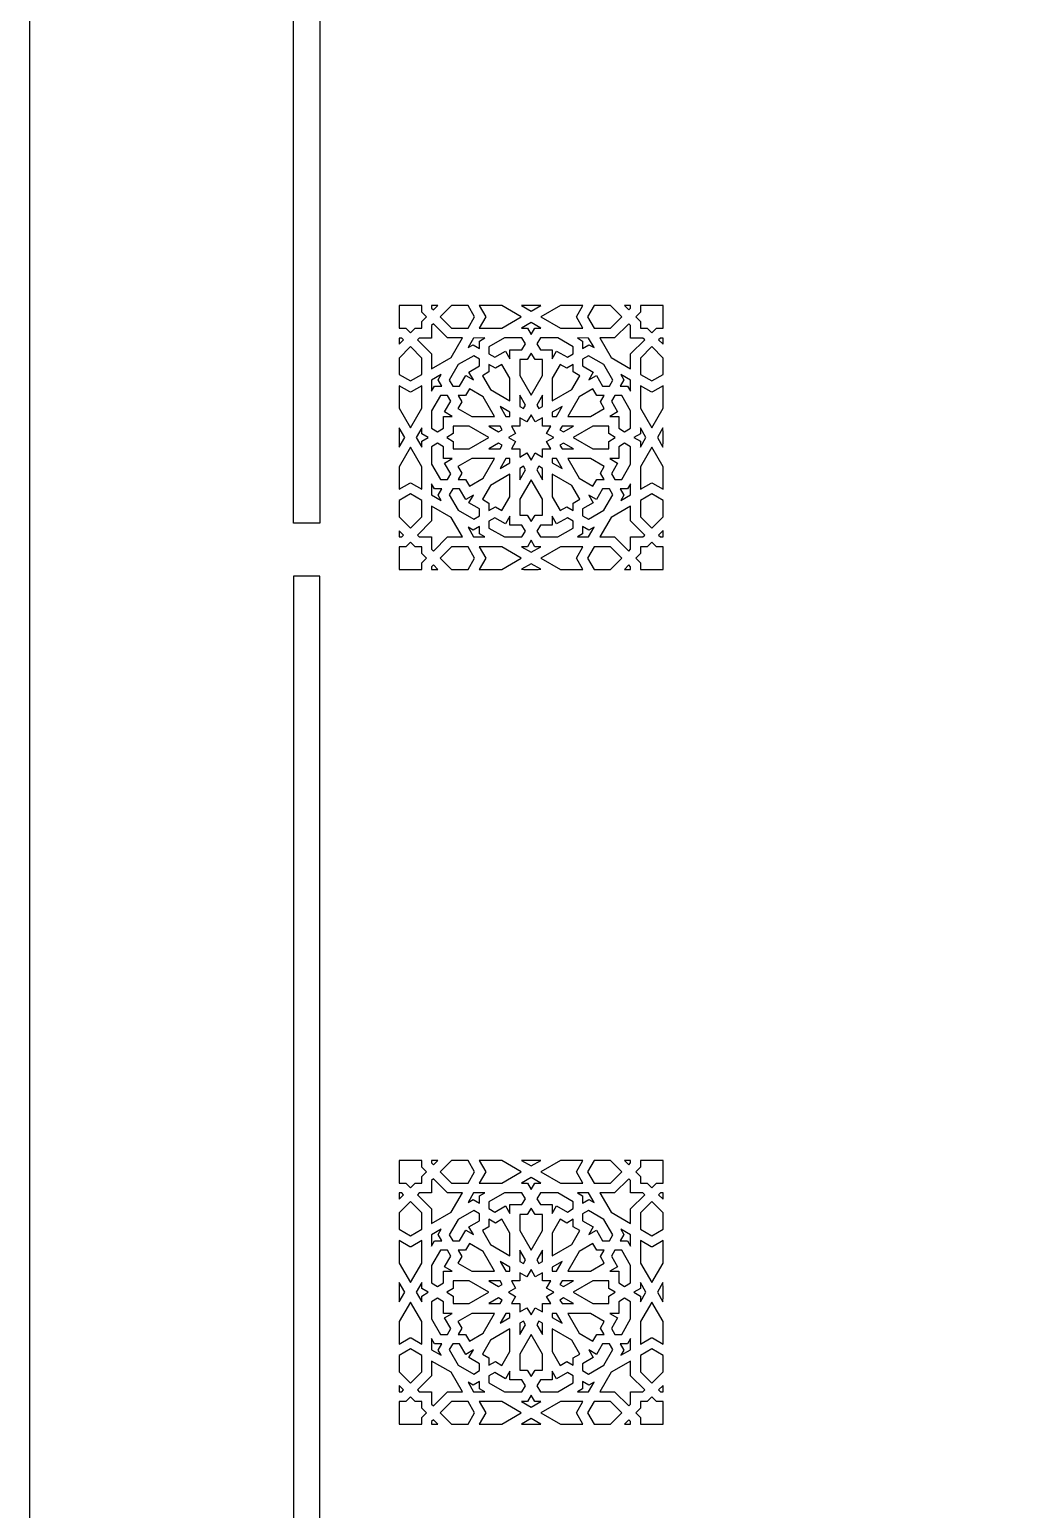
# Model space of a CAD drawing. Extents: x -375 to 375, y -1025 to 1025.
# Drawn here: x -375 to 0, y -543 to 18 of the extents above; entities that cross this region are included whole.
import ezdxf

# ---------------------------------------------------------------- set-up
doc = ezdxf.new("R2010")
doc.units = 0
doc.layers.add('LAYER_1', color=18, linetype='CONTINUOUS')

msp = doc.modelspace()

# ---------------------------------------------------------------- linework, layer by layer
at = {"layer": 'LAYER_1'}
for points in [[(-375, -1025), (375, -1025), (375, 1025), (-375, 1025)], [(-275, -169.54), (-275, 169.54), (-265, 169.54), (-265, -169.54)], [(-235, -93.04), (-234.99, -93.13), (-234.99, -95.58), (-232.48, -95.58), (-230.7, -97.35), (-228.92, -95.58), (-226.4, -95.58), (-226.4, -93.07), (-224.64, -91.3), (-226.4, -89.52), (-226.4, -87.01), (-228.92, -87.01), (-232.48, -87.01), (-234.99, -87.01), (-234.99, -89.46), (-235, -89.55), (-235, -91.3)], [(-222, -88.67), (-220.35, -87.01), (-222.69, -87.01), (-222.69, -87.97)], [(-208.9, -87), (-215.11, -87), (-219.4, -91.3), (-215.11, -95.59), (-208.9, -95.59), (-206.42, -91.3)], [(-196.09, -87), (-204.62, -87), (-202.14, -91.3), (-204.62, -95.59), (-196.09, -95.59), (-188.71, -91.3), (-188.7, -91.3), (-188.7, -91.29)], [(-187.73, -87.01), (-188.66, -87.02), (-185, -89.12), (-181.34, -87.02), (-182.27, -87.01)], [(-181.29, -91.29), (-181.3, -91.29), (-181.3, -91.3), (-173.91, -95.59), (-165.38, -95.59), (-167.86, -91.3), (-165.38, -87), (-173.91, -87)], [(-150.6, -91.3), (-154.89, -87), (-161.1, -87), (-163.58, -91.3), (-161.1, -95.59), (-154.89, -95.59)], [(-147.31, -87.97), (-147.31, -87.01), (-149.65, -87.01), (-148, -88.67)], [(-141.08, -87.01), (-143.6, -87.01), (-143.6, -89.52), (-145.36, -91.3), (-143.6, -93.07), (-143.6, -95.58), (-141.08, -95.58), (-139.3, -97.35), (-137.52, -95.58), (-135.01, -95.58), (-135.01, -93.13), (-135, -93.04), (-135, -91.3), (-135, -89.55), (-135.01, -89.46), (-135.01, -87.01), (-137.52, -87.01)], [(-227.38, -99.3), (-228.07, -100), (-222.71, -105.36), (-222.71, -110.96), (-215.32, -106.68), (-211.04, -99.29), (-216.64, -99.29), (-222, -93.92), (-222.69, -94.62), (-222.69, -99.3)], [(-181.34, -95.57), (-185, -93.47), (-188.66, -95.57), (-186.4, -95.59), (-185, -98.02), (-183.6, -95.59)], [(-147.31, -99.3), (-147.31, -94.62), (-148, -93.92), (-153.36, -99.29), (-158.96, -99.29), (-154.68, -106.68), (-147.29, -110.96), (-147.29, -105.36), (-141.93, -100), (-142.62, -99.3)], [(-234.01, -99.3), (-234.99, -99.3), (-234.99, -101.67), (-233.32, -100)], [(-206.91, -101.84), (-204.49, -103.24), (-204.49, -100.44), (-202.54, -99.29), (-206.77, -99.3), (-208.88, -102.95)], [(-200.97, -102.68), (-200.97, -105.27), (-198.73, -106.57), (-194.68, -104.23), (-193, -107.13), (-193, -103.78), (-188.55, -103.78), (-187.18, -101.54), (-188.56, -99.29), (-195.1, -99.29)], [(-181.44, -99.29), (-182.82, -101.54), (-181.45, -103.78), (-177, -103.78), (-177, -107.13), (-175.32, -104.23), (-171.27, -106.57), (-169.03, -105.27), (-169.03, -102.68), (-174.9, -99.29)], [(-167.46, -99.29), (-165.51, -100.44), (-165.51, -103.24), (-163.09, -101.84), (-161.12, -102.95), (-163.23, -99.3)], [(-135.99, -99.3), (-136.68, -100), (-135, -101.67), (-135, -99.3)], [(-235, -106.88), (-235, -113.09), (-230.7, -115.57), (-226.39, -113.09), (-226.4, -106.88), (-230.7, -102.58)], [(-215.99, -115.26), (-214.69, -117.51), (-212.1, -117.51), (-209.76, -113.46), (-206.86, -115.14), (-208.53, -112.24), (-204.49, -109.9), (-204.49, -107.3), (-206.73, -106.01), (-212.6, -109.4)], [(-186.48, -107.49), (-189.29, -107.49), (-189.29, -113.56), (-185, -120.99), (-180.71, -113.56), (-180.71, -107.49), (-183.52, -107.49), (-185, -105.09)], [(-154.01, -115.26), (-157.4, -109.4), (-163.27, -106.01), (-165.51, -107.3), (-165.51, -109.9), (-161.47, -112.24), (-163.14, -115.14), (-160.24, -113.46), (-157.9, -117.51), (-155.31, -117.51)], [(-139.3, -115.57), (-135, -113.09), (-135, -106.88), (-139.3, -102.58), (-143.6, -106.88), (-143.61, -113.09)], [(-193, -114.55), (-196.04, -109.3), (-198.53, -110.74), (-200.97, -109.34), (-200.97, -112.15), (-203.47, -113.6), (-200.44, -118.84), (-193, -123.14)], [(-177, -123.14), (-169.56, -118.84), (-166.53, -113.6), (-169.03, -112.15), (-169.03, -109.34), (-171.47, -110.74), (-173.96, -109.3), (-177, -114.55)], [(-226.39, -125.9), (-226.39, -117.37), (-230.43, -119.71), (-230.7, -119.77), (-230.96, -119.71), (-235, -117.37), (-235, -125.9), (-230.7, -133.3)], [(-222.7, -115.23), (-222.71, -119.46), (-221.55, -117.51), (-218.76, -117.51), (-220.16, -115.09), (-219.05, -113.12)], [(-148.45, -117.51), (-147.29, -119.46), (-147.3, -115.23), (-150.95, -113.12), (-149.84, -115.09), (-151.24, -117.51)], [(-135, -117.37), (-139.04, -119.71), (-139.3, -119.77), (-139.57, -119.71), (-143.61, -117.37), (-143.61, -125.9), (-139.3, -133.3), (-135, -125.9)], [(-218.22, -128.99), (-214.86, -128.99), (-217.77, -127.32), (-215.43, -123.27), (-216.73, -121.03), (-219.32, -121.03), (-222.7, -126.89), (-222.7, -133.44), (-220.45, -134.82), (-218.22, -133.45)], [(-208.4, -118.53), (-209.85, -121.03), (-212.66, -121.03), (-211.25, -123.46), (-212.7, -125.96), (-207.45, -128.99), (-198.86, -128.99), (-203.15, -121.56)], [(-187.93, -126.07), (-187.14, -124.7), (-189.29, -120.98), (-189.29, -125.28)], [(-182.07, -126.07), (-180.71, -125.28), (-180.71, -120.98), (-182.86, -124.7)], [(-166.85, -121.56), (-171.14, -128.99), (-162.55, -128.99), (-157.3, -125.96), (-158.75, -123.46), (-157.34, -121.03), (-160.15, -121.03), (-161.6, -118.53)], [(-150.68, -121.03), (-153.27, -121.03), (-154.57, -123.27), (-152.23, -127.32), (-155.14, -128.99), (-151.78, -128.99), (-151.78, -133.45), (-149.55, -134.82), (-147.3, -133.44), (-147.3, -126.89)], [(-193, -128.99), (-193, -127.42), (-196.73, -125.27), (-194.58, -128.99)], [(-180.71, -132.7), (-180.71, -129.56), (-183.43, -131.13), (-185, -128.41), (-186.57, -131.13), (-189.29, -129.56), (-189.29, -132.7), (-192.44, -132.7), (-190.86, -135.43), (-193.59, -137), (-190.86, -138.57), (-192.44, -141.29), (-189.29, -141.29), (-189.29, -144.43), (-186.57, -142.86), (-185, -145.58), (-183.43, -142.86), (-180.71, -144.43), (-180.71, -141.29), (-177.56, -141.29), (-179.14, -138.57), (-176.41, -137), (-179.14, -135.43), (-177.56, -132.7)], [(-177, -128.99), (-175.42, -128.99), (-173.27, -125.27), (-177, -127.42)], [(-234.97, -133.34), (-234.99, -135.53), (-235, -135.63), (-235, -137), (-235, -138.37), (-234.99, -138.46), (-234.97, -140.65), (-232.86, -137)], [(-226.4, -135.6), (-226.42, -133.34), (-228.53, -137), (-226.42, -140.65), (-226.4, -138.4), (-223.98, -137)], [(-208.44, -141.29), (-201, -137), (-208.44, -132.7), (-214.51, -132.7), (-214.5, -135.52), (-216.91, -137), (-214.5, -138.47), (-214.51, -141.29)], [(-201.02, -132.7), (-197.3, -134.86), (-195.93, -134.07), (-196.72, -132.7)], [(-174.07, -134.07), (-172.7, -134.86), (-168.98, -132.7), (-173.28, -132.7)], [(-161.56, -132.7), (-169, -137), (-161.56, -141.29), (-155.49, -141.29), (-155.5, -138.47), (-153.09, -137), (-155.5, -135.52), (-155.49, -132.7)], [(-143.58, -133.34), (-143.6, -135.6), (-146.02, -137), (-143.6, -138.4), (-143.58, -140.65), (-141.47, -137)], [(-135.03, -140.65), (-135.01, -138.46), (-135, -138.37), (-135, -137), (-135, -135.63), (-135.01, -135.53), (-135.03, -133.34), (-137.14, -137)], [(-216.73, -152.97), (-215.43, -150.72), (-217.77, -146.68), (-214.86, -145), (-218.22, -145), (-218.22, -140.54), (-220.45, -139.17), (-222.7, -140.55), (-222.7, -147.1), (-219.32, -152.97)], [(-196.72, -141.29), (-195.93, -139.93), (-197.3, -139.14), (-201.02, -141.29)], [(-172.7, -139.14), (-174.07, -139.93), (-173.28, -141.29), (-168.98, -141.29)], [(-154.57, -150.72), (-153.27, -152.97), (-150.68, -152.97), (-147.3, -147.1), (-147.3, -140.55), (-149.55, -139.17), (-151.78, -140.54), (-151.78, -145), (-155.14, -145), (-152.23, -146.68)], [(-230.7, -140.69), (-235, -148.09), (-235, -156.62), (-230.96, -154.29), (-230.7, -154.22), (-230.43, -154.29), (-226.39, -156.62), (-226.39, -148.09)], [(-203.15, -152.43), (-198.86, -145), (-207.45, -145), (-212.7, -148.03), (-211.25, -150.53), (-212.66, -152.97), (-209.85, -152.97), (-208.4, -155.46)], [(-196.73, -148.73), (-193, -146.57), (-193, -145), (-194.58, -145)], [(-177, -145), (-177, -146.57), (-173.27, -148.73), (-175.42, -145)], [(-157.3, -148.03), (-162.55, -145), (-171.14, -145), (-166.85, -152.43), (-161.6, -155.46), (-160.15, -152.97), (-157.34, -152.97), (-158.75, -150.53)], [(-139.04, -154.29), (-135, -156.62), (-135, -148.09), (-139.3, -140.69), (-143.61, -148.09), (-143.61, -156.62), (-139.57, -154.29), (-139.3, -154.22)], [(-203.47, -160.4), (-200.97, -161.84), (-200.97, -164.66), (-198.53, -163.25), (-196.04, -164.7), (-193, -159.44), (-193, -150.86), (-200.44, -155.15)], [(-187.14, -149.29), (-187.93, -147.93), (-189.29, -148.72), (-189.29, -153.02)], [(-182.07, -147.93), (-182.86, -149.29), (-180.71, -153.02), (-180.71, -148.72)], [(-177, -150.86), (-177, -159.44), (-173.96, -164.7), (-171.47, -163.25), (-169.03, -164.66), (-169.03, -161.84), (-166.53, -160.4), (-169.56, -155.15)], [(-221.55, -156.49), (-222.71, -154.54), (-222.7, -158.76), (-219.05, -160.87), (-220.16, -158.91), (-218.76, -156.49)], [(-212.1, -156.49), (-214.69, -156.49), (-215.99, -158.73), (-212.6, -164.6), (-206.73, -167.98), (-204.49, -166.69), (-204.49, -164.09), (-208.53, -161.75), (-206.86, -158.86), (-209.76, -160.53)], [(-183.52, -166.5), (-180.71, -166.5), (-180.71, -160.44), (-185, -153), (-189.29, -160.44), (-189.29, -166.5), (-186.48, -166.5), (-185, -168.9)], [(-154.01, -158.73), (-155.31, -156.49), (-157.9, -156.49), (-160.24, -160.53), (-163.14, -158.86), (-161.47, -161.75), (-165.51, -164.09), (-165.51, -166.69), (-163.27, -167.98), (-157.4, -164.6)], [(-147.3, -158.76), (-147.29, -154.54), (-148.45, -156.49), (-151.24, -156.49), (-149.84, -158.91), (-150.95, -160.87)], [(-226.4, -167.12), (-226.39, -160.9), (-230.7, -158.42), (-235, -160.9), (-235, -167.12), (-230.7, -171.41)], [(-143.6, -167.12), (-139.3, -171.41), (-135, -167.12), (-135, -160.9), (-139.3, -158.42), (-143.61, -160.9)], [(-222.69, -179.38), (-222, -180.07), (-216.64, -174.7), (-211.04, -174.7), (-215.32, -167.31), (-222.71, -163.04), (-222.71, -168.63), (-228.07, -174), (-227.38, -174.69), (-222.69, -174.69)], [(-194.68, -169.77), (-198.73, -167.43), (-200.97, -168.72), (-200.97, -171.32), (-195.1, -174.7), (-188.56, -174.7), (-187.18, -172.45), (-188.55, -170.21), (-193, -170.21), (-193, -166.86)], [(-177, -170.21), (-181.45, -170.21), (-182.82, -172.45), (-181.44, -174.7), (-174.9, -174.7), (-169.03, -171.32), (-169.03, -168.72), (-171.27, -167.43), (-175.32, -169.77), (-177, -166.86)], [(-153.36, -174.7), (-148, -180.07), (-147.31, -179.38), (-147.31, -174.69), (-142.62, -174.69), (-141.93, -174), (-147.29, -168.63), (-147.29, -163.04), (-154.68, -167.31), (-158.96, -174.7)], [(-234.01, -174.69), (-233.32, -174), (-234.99, -172.33), (-234.99, -174.69)], [(-206.91, -172.15), (-208.88, -171.04), (-206.77, -174.69), (-202.54, -174.7), (-204.49, -173.55), (-204.49, -170.76)], [(-161.12, -171.04), (-163.09, -172.15), (-165.51, -170.76), (-165.51, -173.55), (-167.46, -174.7), (-163.23, -174.69)], [(-136.68, -174), (-135.99, -174.69), (-135, -174.69), (-135, -172.32)], [(-235, -184.44), (-234.99, -184.53), (-234.99, -186.98), (-232.48, -186.98), (-228.92, -186.98), (-226.4, -186.98), (-226.4, -184.47), (-224.64, -182.7), (-226.4, -180.93), (-226.4, -178.41), (-228.92, -178.41), (-230.7, -176.64), (-232.48, -178.41), (-234.99, -178.41), (-234.99, -180.87), (-235, -180.96), (-235, -182.7)], [(-215.11, -178.4), (-219.4, -182.7), (-215.11, -186.99), (-208.9, -187), (-206.42, -182.7), (-208.9, -178.4)], [(-188.7, -182.7), (-188.7, -182.69), (-196.09, -178.4), (-204.62, -178.4), (-202.14, -182.7), (-204.62, -186.99), (-196.09, -187), (-188.71, -182.71)], [(-186.4, -178.4), (-188.66, -178.42), (-185, -180.53), (-181.34, -178.42), (-183.6, -178.4), (-185, -175.98)], [(-165.38, -186.99), (-167.86, -182.7), (-165.38, -178.4), (-173.91, -178.4), (-181.29, -182.69), (-181.3, -182.69), (-181.3, -182.7), (-173.91, -187)], [(-161.1, -187), (-154.89, -186.99), (-150.6, -182.7), (-154.89, -178.4), (-161.1, -178.4), (-163.58, -182.7)], [(-139.3, -176.64), (-141.08, -178.41), (-143.6, -178.41), (-143.6, -180.93), (-145.36, -182.7), (-143.6, -184.47), (-143.6, -186.98), (-141.08, -186.98), (-137.52, -186.98), (-135.01, -186.98), (-135.01, -184.53), (-135, -184.44), (-135, -182.7), (-135, -180.96), (-135.01, -180.87), (-135.01, -178.41), (-137.52, -178.41)], [(-188.66, -186.97), (-187.73, -186.98), (-182.27, -186.98), (-181.34, -186.97), (-185, -184.87)], [(-125.29, -875), (-125.29, -865), (-265, -865), (-265, -189.54), (-275, -189.54), (-275, -875)], [(-222.69, -186.02), (-222.69, -186.98), (-220.35, -186.98), (-222, -185.33)], [(-147.31, -186.98), (-147.31, -186.02), (-148, -185.33), (-149.65, -186.98)], [(-235, -417.04), (-234.99, -417.13), (-234.99, -419.58), (-232.48, -419.58), (-230.7, -421.35), (-228.92, -419.58), (-226.4, -419.58), (-226.4, -417.07), (-224.64, -415.3), (-226.4, -413.53), (-226.4, -411.01), (-228.92, -411.01), (-232.48, -411.01), (-234.99, -411.01), (-234.99, -413.46), (-235, -413.55), (-235, -415.3)], [(-222, -412.67), (-220.35, -411.01), (-222.69, -411.01), (-222.69, -411.98)], [(-208.9, -411), (-215.11, -411), (-219.4, -415.3), (-215.11, -419.59), (-208.9, -419.59), (-206.42, -415.3)], [(-196.09, -411), (-204.62, -411), (-202.14, -415.3), (-204.62, -419.59), (-196.09, -419.6), (-188.71, -415.3), (-188.7, -415.3), (-188.7, -415.29)], [(-187.73, -411.01), (-188.66, -411.02), (-185, -413.12), (-181.34, -411.02), (-182.27, -411.01)], [(-181.29, -415.29), (-181.3, -415.29), (-181.3, -415.3), (-173.91, -419.6), (-165.38, -419.59), (-167.86, -415.3), (-165.38, -411), (-173.91, -411)], [(-150.6, -415.3), (-154.89, -411), (-161.1, -411), (-163.58, -415.3), (-161.1, -419.59), (-154.89, -419.59)], [(-147.31, -411.98), (-147.31, -411.01), (-149.65, -411.01), (-148, -412.67)], [(-141.08, -411.01), (-143.6, -411.01), (-143.6, -413.53), (-145.36, -415.3), (-143.6, -417.07), (-143.6, -419.58), (-141.08, -419.58), (-139.3, -421.35), (-137.52, -419.58), (-135.01, -419.58), (-135.01, -417.13), (-135, -417.04), (-135, -415.3), (-135, -413.55), (-135.01, -413.46), (-135.01, -411.01), (-137.52, -411.01)], [(-227.38, -423.31), (-228.07, -424), (-222.71, -429.36), (-222.71, -434.96), (-215.32, -430.68), (-211.04, -423.29), (-216.64, -423.29), (-222, -417.93), (-222.69, -418.62), (-222.69, -423.31)], [(-181.34, -419.57), (-185, -417.47), (-188.66, -419.57), (-186.4, -419.6), (-185, -422.02), (-183.6, -419.6)], [(-147.31, -423.31), (-147.31, -418.62), (-148, -417.93), (-153.36, -423.29), (-158.96, -423.29), (-154.68, -430.68), (-147.29, -434.96), (-147.29, -429.36), (-141.93, -424), (-142.62, -423.31)], [(-234.01, -423.31), (-234.99, -423.31), (-234.99, -425.67), (-233.32, -424)], [(-206.91, -425.84), (-204.49, -427.24), (-204.49, -424.44), (-202.54, -423.29), (-206.77, -423.3), (-208.88, -426.95)], [(-200.97, -426.68), (-200.97, -429.27), (-198.73, -430.57), (-194.68, -428.23), (-193, -431.14), (-193, -427.78), (-188.55, -427.78), (-187.18, -425.55), (-188.56, -423.3), (-195.1, -423.29)], [(-181.44, -423.3), (-182.82, -425.55), (-181.45, -427.78), (-177, -427.78), (-177, -431.14), (-175.32, -428.23), (-171.27, -430.57), (-169.03, -429.27), (-169.03, -426.68), (-174.9, -423.29)], [(-167.46, -423.29), (-165.51, -424.44), (-165.51, -427.24), (-163.09, -425.84), (-161.12, -426.95), (-163.23, -423.3)], [(-135.99, -423.31), (-136.68, -424), (-135, -425.68), (-135, -423.31)], [(-235, -430.88), (-235, -437.09), (-230.7, -439.58), (-226.39, -437.09), (-226.4, -430.88), (-230.7, -426.58)], [(-215.99, -439.27), (-214.69, -441.51), (-212.1, -441.51), (-209.76, -437.47), (-206.86, -439.14), (-208.53, -436.24), (-204.49, -433.9), (-204.49, -431.31), (-206.73, -430.01), (-212.6, -433.4)], [(-186.48, -431.5), (-189.29, -431.49), (-189.29, -437.56), (-185, -445), (-180.71, -437.56), (-180.71, -431.49), (-183.52, -431.5), (-185, -429.09)], [(-154.01, -439.27), (-157.4, -433.4), (-163.27, -430.01), (-165.51, -431.31), (-165.51, -433.9), (-161.47, -436.24), (-163.14, -439.14), (-160.24, -437.47), (-157.9, -441.51), (-155.31, -441.51)], [(-139.3, -439.58), (-135, -437.09), (-135, -430.88), (-139.3, -426.58), (-143.6, -430.88), (-143.61, -437.09)], [(-222.7, -439.23), (-222.71, -443.46), (-221.55, -441.51), (-218.76, -441.51), (-220.16, -439.09), (-219.05, -437.12)], [(-193, -438.55), (-196.04, -433.3), (-198.53, -434.75), (-200.97, -433.34), (-200.97, -436.15), (-203.47, -437.6), (-200.44, -442.85), (-193, -447.14)], [(-177, -447.14), (-169.56, -442.85), (-166.53, -437.6), (-169.03, -436.15), (-169.03, -433.34), (-171.47, -434.75), (-173.96, -433.3), (-177, -438.55)], [(-148.45, -441.51), (-147.29, -443.46), (-147.3, -439.23), (-150.95, -437.12), (-149.84, -439.09), (-151.24, -441.51)], [(-226.39, -449.9), (-226.39, -441.37), (-230.43, -443.71), (-230.7, -443.78), (-230.96, -443.71), (-235, -441.37), (-235, -449.9), (-230.7, -457.31)], [(-208.4, -442.53), (-209.85, -445.03), (-212.66, -445.03), (-211.25, -447.47), (-212.7, -449.96), (-207.45, -453), (-198.86, -453), (-203.15, -445.56)], [(-166.85, -445.56), (-171.14, -453), (-162.55, -453), (-157.3, -449.96), (-158.75, -447.47), (-157.34, -445.03), (-160.15, -445.03), (-161.6, -442.53)], [(-135, -441.37), (-139.04, -443.71), (-139.3, -443.78), (-139.57, -443.71), (-143.61, -441.37), (-143.61, -449.9), (-139.3, -457.31), (-135, -449.9)], [(-218.22, -453), (-214.86, -453), (-217.77, -451.32), (-215.43, -447.27), (-216.73, -445.03), (-219.32, -445.03), (-222.7, -450.9), (-222.7, -457.44), (-220.45, -458.82), (-218.22, -457.45)], [(-187.93, -450.07), (-187.14, -448.7), (-189.29, -444.98), (-189.29, -449.28)], [(-182.07, -450.07), (-180.71, -449.28), (-180.71, -444.98), (-182.86, -448.7)], [(-150.68, -445.03), (-153.27, -445.03), (-154.57, -447.27), (-152.23, -451.32), (-155.14, -453), (-151.78, -453), (-151.78, -457.45), (-149.55, -458.82), (-147.3, -457.44), (-147.3, -450.9)], [(-193, -453), (-193, -451.42), (-196.73, -449.27), (-194.58, -453)], [(-180.71, -456.71), (-180.71, -453.56), (-183.43, -455.13), (-185, -452.41), (-186.57, -455.13), (-189.29, -453.56), (-189.29, -456.71), (-192.44, -456.71), (-190.86, -459.43), (-193.59, -461), (-190.86, -462.57), (-192.44, -465.29), (-189.29, -465.29), (-189.29, -468.43), (-186.57, -466.86), (-185, -469.59), (-183.43, -466.86), (-180.71, -468.43), (-180.71, -465.29), (-177.56, -465.29), (-179.14, -462.57), (-176.41, -461), (-179.14, -459.43), (-177.56, -456.71)], [(-177, -453), (-175.42, -453), (-173.27, -449.27), (-177, -451.42)], [(-234.97, -457.34), (-234.99, -459.53), (-235, -459.63), (-235, -461), (-235, -462.37), (-234.99, -462.46), (-234.97, -464.65), (-232.86, -461)], [(-226.4, -459.6), (-226.42, -457.34), (-228.53, -461), (-226.42, -464.65), (-226.4, -462.4), (-223.98, -461)], [(-208.44, -465.29), (-201, -461), (-208.44, -456.71), (-214.51, -456.71), (-214.5, -459.52), (-216.91, -461), (-214.5, -462.47), (-214.51, -465.29)], [(-201.02, -456.71), (-197.3, -458.86), (-195.93, -458.07), (-196.72, -456.71)], [(-174.07, -458.07), (-172.7, -458.86), (-168.98, -456.71), (-173.28, -456.71)], [(-161.56, -456.71), (-169, -461), (-161.56, -465.29), (-155.49, -465.29), (-155.5, -462.47), (-153.09, -461), (-155.5, -459.52), (-155.49, -456.71)], [(-143.58, -457.34), (-143.6, -459.6), (-146.02, -461), (-143.6, -462.4), (-143.58, -464.65), (-141.47, -461)], [(-135.03, -464.65), (-135.01, -462.46), (-135, -462.37), (-135, -461), (-135, -459.63), (-135.01, -459.53), (-135.03, -457.34), (-137.14, -461)], [(-230.7, -464.69), (-235, -472.1), (-235, -480.62), (-230.96, -478.29), (-230.7, -478.22), (-230.43, -478.29), (-226.39, -480.62), (-226.39, -472.1)], [(-216.73, -476.97), (-215.43, -474.73), (-217.77, -470.68), (-214.86, -469), (-218.22, -469), (-218.22, -464.55), (-220.45, -463.17), (-222.7, -464.56), (-222.7, -471.1), (-219.32, -476.97)], [(-196.72, -465.29), (-195.93, -463.93), (-197.3, -463.14), (-201.02, -465.29)], [(-172.7, -463.14), (-174.07, -463.93), (-173.28, -465.29), (-168.98, -465.29)], [(-154.57, -474.73), (-153.27, -476.97), (-150.68, -476.97), (-147.3, -471.1), (-147.3, -464.56), (-149.55, -463.17), (-151.78, -464.55), (-151.78, -469), (-155.14, -469), (-152.23, -470.68)], [(-139.04, -478.29), (-135, -480.62), (-135, -472.1), (-139.3, -464.69), (-143.61, -472.1), (-143.61, -480.62), (-139.57, -478.29), (-139.3, -478.22)], [(-203.15, -476.44), (-198.86, -469), (-207.45, -469), (-212.7, -472.04), (-211.25, -474.53), (-212.66, -476.97), (-209.85, -476.97), (-208.4, -479.47)], [(-196.73, -472.73), (-193, -470.58), (-193, -469), (-194.58, -469)], [(-177, -469), (-177, -470.58), (-173.27, -472.73), (-175.42, -469)], [(-157.3, -472.04), (-162.55, -469), (-171.14, -469), (-166.85, -476.44), (-161.6, -479.47), (-160.15, -476.97), (-157.34, -476.97), (-158.75, -474.53)], [(-203.47, -484.4), (-200.97, -485.85), (-200.97, -488.66), (-198.53, -487.25), (-196.04, -488.7), (-193, -483.44), (-193, -474.86), (-200.44, -479.15)], [(-187.14, -473.29), (-187.93, -471.93), (-189.29, -472.72), (-189.29, -477.02)], [(-182.07, -471.93), (-182.86, -473.29), (-180.71, -477.02), (-180.71, -472.72)], [(-177, -474.86), (-177, -483.44), (-173.96, -488.7), (-171.47, -487.25), (-169.03, -488.66), (-169.03, -485.85), (-166.53, -484.4), (-169.56, -479.15)], [(-221.55, -480.49), (-222.71, -478.54), (-222.7, -482.76), (-219.05, -484.87), (-220.16, -482.91), (-218.76, -480.49)], [(-212.1, -480.49), (-214.69, -480.49), (-215.99, -482.73), (-212.6, -488.6), (-206.73, -491.99), (-204.49, -490.69), (-204.49, -488.09), (-208.53, -485.76), (-206.86, -482.86), (-209.76, -484.53)], [(-183.52, -490.5), (-180.71, -490.51), (-180.71, -484.44), (-185, -477), (-189.29, -484.44), (-189.29, -490.51), (-186.48, -490.5), (-185, -492.91)], [(-154.01, -482.73), (-155.31, -480.49), (-157.9, -480.49), (-160.24, -484.53), (-163.14, -482.86), (-161.47, -485.76), (-165.51, -488.09), (-165.51, -490.69), (-163.27, -491.99), (-157.4, -488.6)], [(-147.3, -482.76), (-147.29, -478.54), (-148.45, -480.49), (-151.24, -480.49), (-149.84, -482.91), (-150.95, -484.87)], [(-226.4, -491.12), (-226.39, -484.91), (-230.7, -482.42), (-235, -484.91), (-235, -491.12), (-230.7, -495.42)], [(-222.69, -503.38), (-222, -504.07), (-216.64, -498.71), (-211.04, -498.71), (-215.32, -491.31), (-222.71, -487.04), (-222.71, -492.64), (-228.07, -498), (-227.38, -498.69), (-222.69, -498.69)], [(-153.36, -498.71), (-148, -504.07), (-147.31, -503.38), (-147.31, -498.69), (-142.62, -498.69), (-141.93, -498), (-147.29, -492.64), (-147.29, -487.04), (-154.68, -491.31), (-158.96, -498.71)], [(-143.6, -491.12), (-139.3, -495.42), (-135, -491.12), (-135, -484.91), (-139.3, -482.42), (-143.61, -484.91)], [(-194.68, -493.77), (-198.73, -491.43), (-200.97, -492.72), (-200.97, -495.32), (-195.1, -498.7), (-188.56, -498.7), (-187.18, -496.45), (-188.55, -494.22), (-193, -494.22), (-193, -490.86)], [(-177, -494.22), (-181.45, -494.22), (-182.82, -496.45), (-181.44, -498.7), (-174.9, -498.7), (-169.03, -495.32), (-169.03, -492.72), (-171.27, -491.43), (-175.32, -493.77), (-177, -490.86)], [(-234.01, -498.69), (-233.32, -498), (-234.99, -496.33), (-234.99, -498.69)], [(-206.91, -496.16), (-208.88, -495.04), (-206.77, -498.7), (-202.54, -498.71), (-204.49, -497.55), (-204.49, -494.76)], [(-161.12, -495.04), (-163.09, -496.16), (-165.51, -494.76), (-165.51, -497.55), (-167.46, -498.71), (-163.23, -498.7)], [(-136.68, -498), (-135.99, -498.69), (-135, -498.69), (-135, -496.32)], [(-235, -508.44), (-234.99, -508.53), (-234.99, -510.99), (-232.48, -510.99), (-228.92, -510.99), (-226.4, -510.99), (-226.4, -508.47), (-224.64, -506.7), (-226.4, -504.93), (-226.4, -502.42), (-228.92, -502.42), (-230.7, -500.64), (-232.48, -502.42), (-234.99, -502.42), (-234.99, -504.87), (-235, -504.96), (-235, -506.7)], [(-215.11, -502.41), (-219.4, -506.7), (-215.11, -511), (-208.9, -511), (-206.42, -506.7), (-208.9, -502.4)], [(-188.7, -506.71), (-188.7, -506.7), (-196.09, -502.4), (-204.62, -502.4), (-202.14, -506.7), (-204.62, -511), (-196.09, -511), (-188.71, -506.71)], [(-186.4, -502.4), (-188.66, -502.43), (-185, -504.53), (-181.34, -502.43), (-183.6, -502.4), (-185, -499.98)], [(-165.38, -511), (-167.86, -506.7), (-165.38, -502.4), (-173.91, -502.4), (-181.29, -506.69), (-181.3, -506.7), (-181.3, -506.71), (-173.91, -511)], [(-161.1, -511), (-154.89, -511), (-150.6, -506.7), (-154.89, -502.41), (-161.1, -502.4), (-163.58, -506.7)], [(-139.3, -500.64), (-141.08, -502.42), (-143.6, -502.42), (-143.6, -504.93), (-145.36, -506.7), (-143.6, -508.47), (-143.6, -510.99), (-141.08, -510.99), (-137.52, -510.99), (-135.01, -510.99), (-135.01, -508.53), (-135, -508.44), (-135, -506.7), (-135, -504.96), (-135.01, -504.87), (-135.01, -502.42), (-137.52, -502.42)], [(-222.69, -510.02), (-222.69, -510.99), (-220.35, -510.99), (-222, -509.33)], [(-188.66, -510.98), (-187.73, -510.99), (-182.27, -510.99), (-181.34, -510.98), (-185, -508.87)], [(-147.31, -510.99), (-147.31, -510.02), (-148, -509.33), (-149.65, -510.99)]]:
    msp.add_lwpolyline(points, close=True, dxfattribs=at)

doc.saveas('drawing.dxf')
